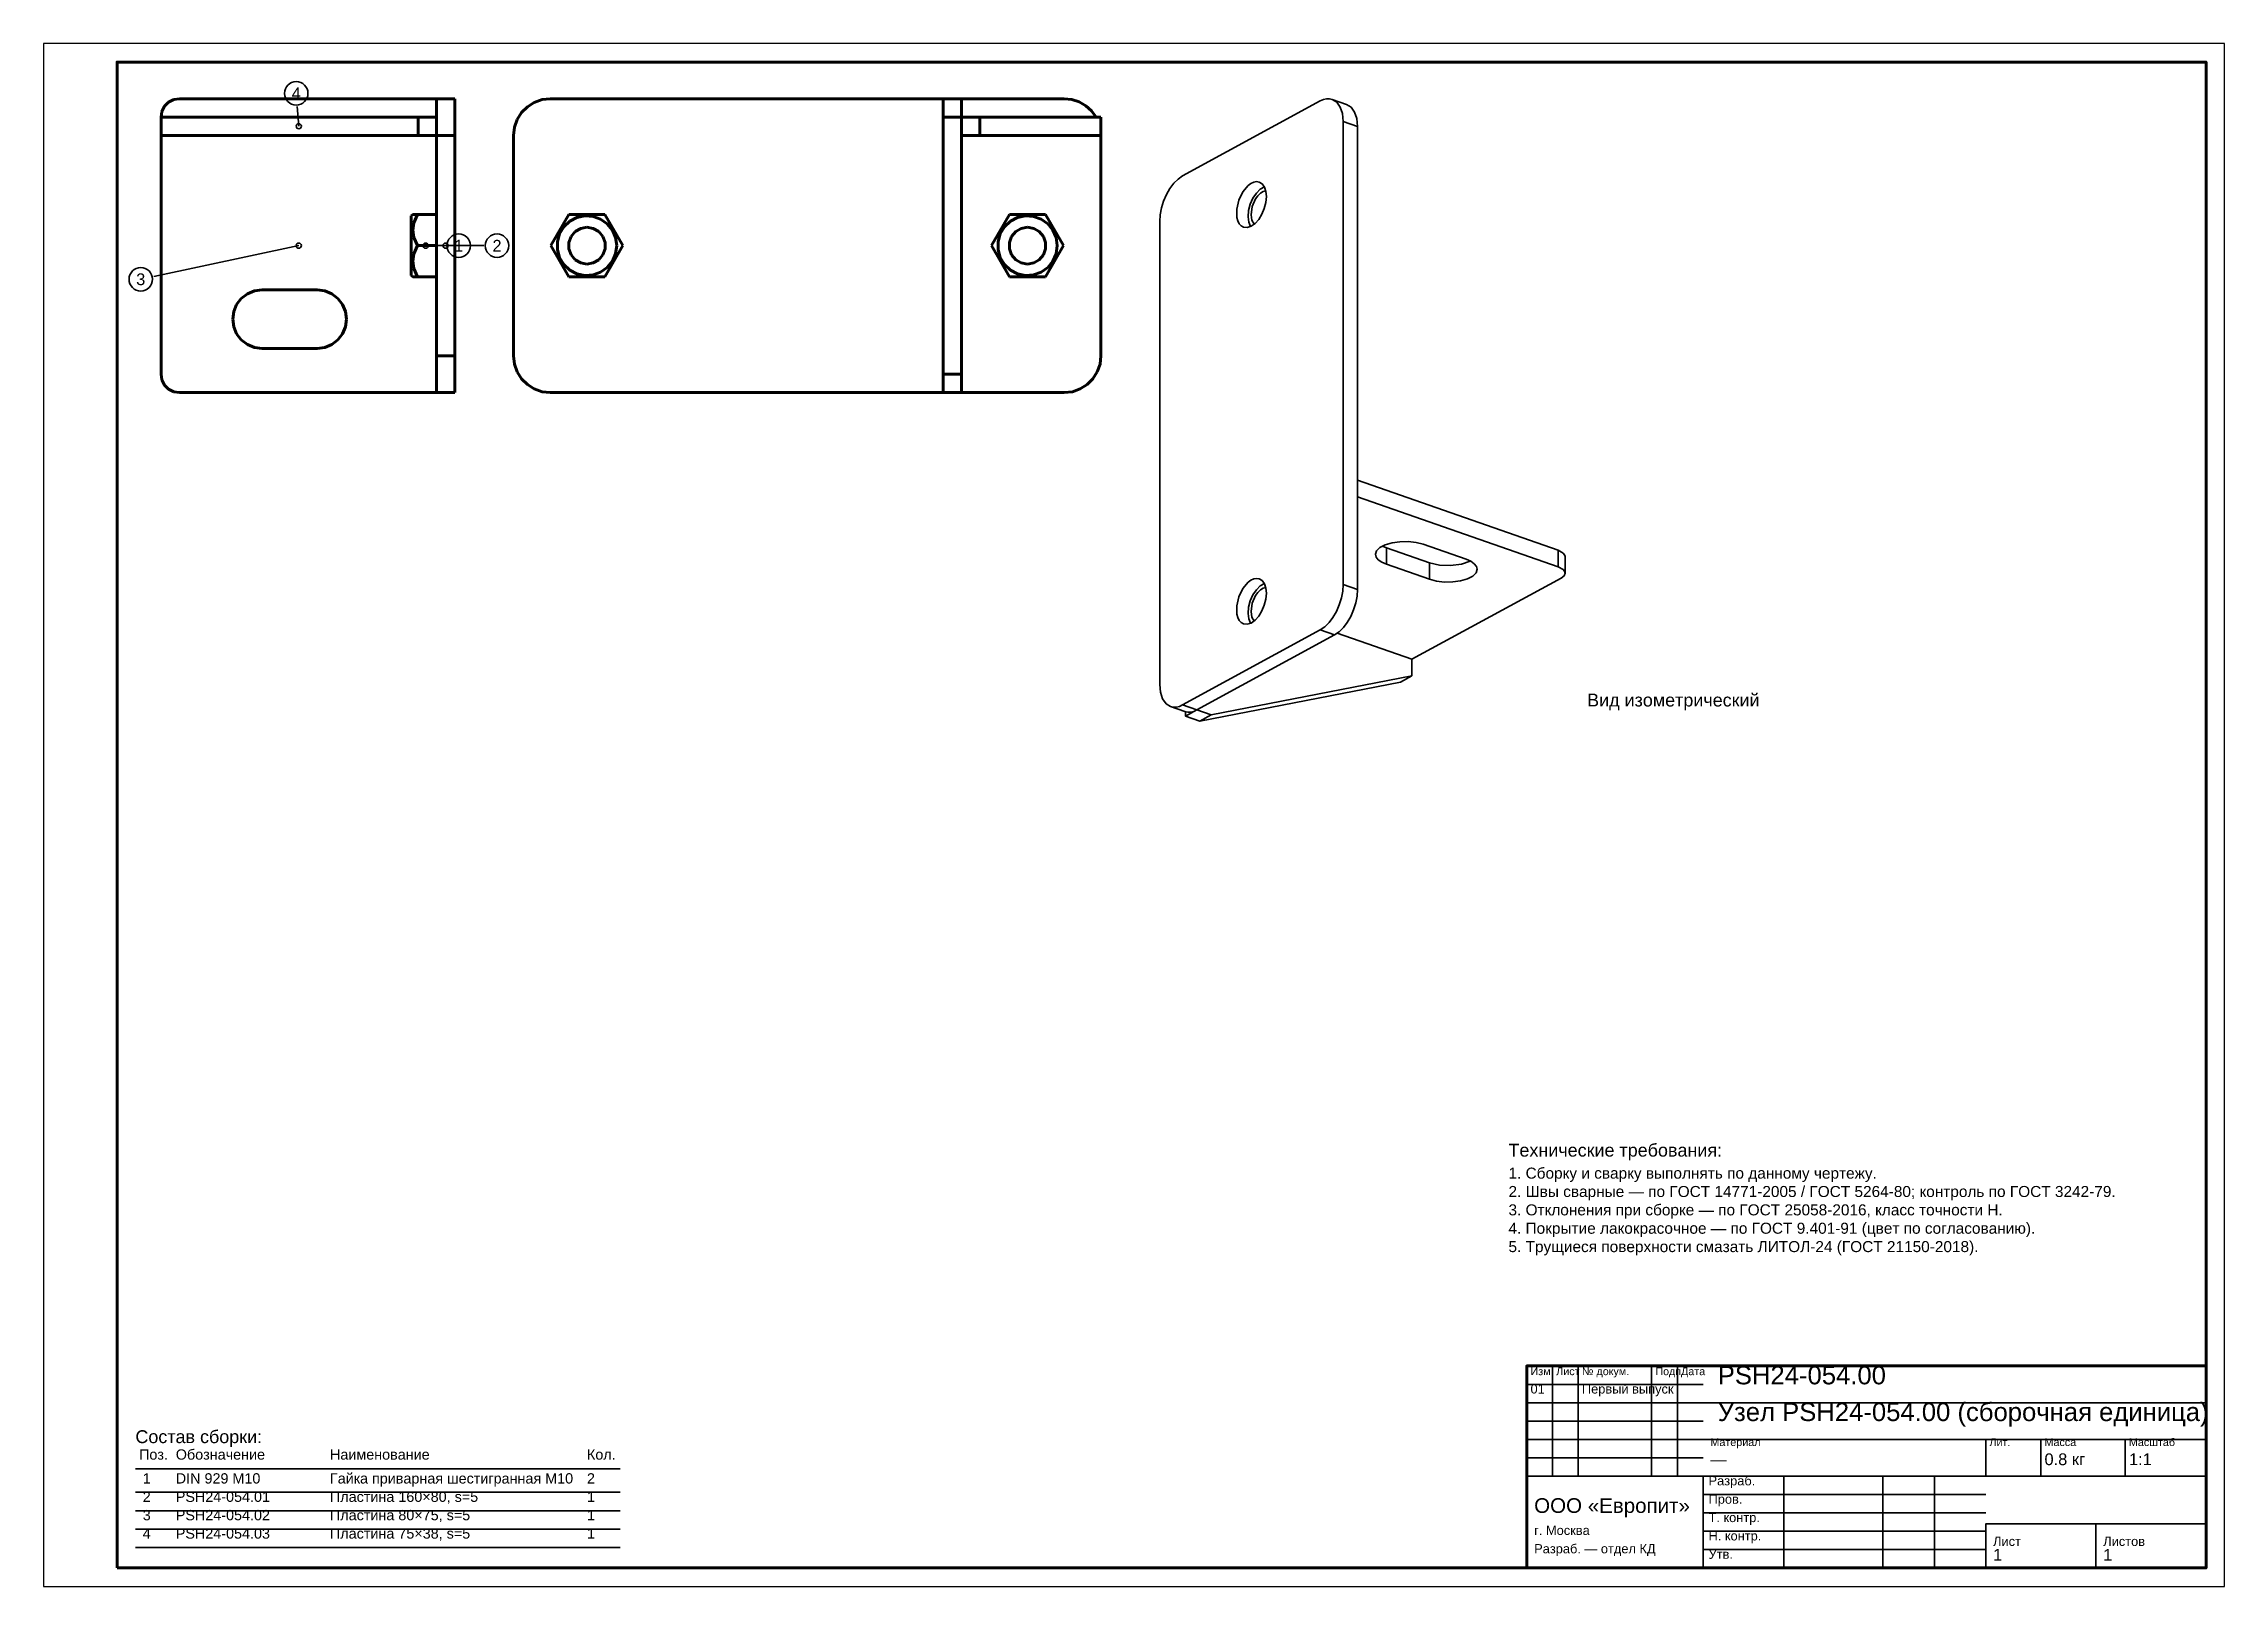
# Model space of a CAD drawing. Header units: millimetres. Extents: x 0 to 594, y 0 to 420.
import ezdxf
from ezdxf.enums import TextEntityAlignment as Align

# ---------------------------------------------------------------- set-up
doc = ezdxf.new("R2010")
doc.units = ezdxf.units.MM
doc.styles.add('GOST', font='Arial')

msp = doc.modelspace()

# ---------------------------------------------------------------- linework, layer by layer
at = {"color": 1, "lineweight": 70}
for p, q in [((34.06, 404.05), (32.95, 402.94)), ((35.45, 404.76), (34.06, 404.05)), ((37, 405), (35.45, 404.76)), ((107, 405), (37, 405)), ((107, 404.97), (107, 405)), ((112, 405), (107, 405)), ((107, 404.89), (107, 404.97)), ((107, 404.75), (107, 404.89)), ((107, 404.56), (107, 404.75)), ((107, 404.31), (107, 404.56)), ((107, 404.01), (107, 404.31)), ((107, 403.66), (107, 404.01)), ((112, 405), (112, 404.94)), ((112, 404.94), (112, 404.75)), ((112, 404.75), (112, 404.44)), ((112, 404.44), (112, 404.01)), ((112, 404.01), (112, 403.47)), ((133.66, 404.01), (131.77, 402.82)), ((135.77, 404.75), (133.66, 404.01)), ((138, 405), (135.77, 404.75)), ((245, 405), (138, 405)), ((245, 404.97), (245, 405)), ((250, 405), (245, 405)), ((245, 404.87), (245, 404.97)), ((245, 404.72), (245, 404.87)), ((245, 404.5), (245, 404.72)), ((245, 404.23), (245, 404.5)), ((245, 403.91), (245, 404.23)), ((278, 405), (250, 405)), ((250, 405), (250, 404.97)), ((250, 404.97), (250, 404.87)), ((250, 404.87), (250, 404.72)), ((250, 404.72), (250, 404.5)), ((250, 404.5), (250, 404.23)), ((250, 404.23), (250, 403.91)), ((280.08, 404.78), (278, 405)), ((282.07, 404.14), (280.08, 404.78)), ((283.88, 403.09), (282.07, 404.14)), ((32.24, 401.55), (32, 400)), ((32, 395), (32, 400)), ((32, 400), (102, 400)), ((32.95, 402.94), (32.24, 401.55)), ((102, 395), (102, 400)), ((102, 400), (107, 400)), ((107, 403.26), (107, 403.66)), ((107, 402.82), (107, 403.26)), ((107, 402.33), (107, 402.82)), ((107, 401.8), (107, 402.33)), ((107, 401.23), (107, 401.8)), ((107, 400.63), (107, 401.23)), ((107, 400), (107, 400.63)), ((107, 395), (107, 400)), ((112, 403.47), (112, 402.82)), ((112, 402.82), (112, 402.07)), ((112, 402.07), (112, 401.23)), ((112, 401.23), (112, 400.32)), ((112, 400.32), (112, 399.34)), ((112, 399.34), (112, 398.3)), ((112, 398.3), (112, 397.23)), ((128.99, 399.34), (128.25, 397.23)), ((130.18, 401.23), (128.99, 399.34)), ((131.77, 402.82), (130.18, 401.23)), ((245, 403.54), (245, 403.91)), ((245, 403.12), (245, 403.54)), ((245, 402.66), (245, 403.12)), ((245, 402.17), (245, 402.66)), ((245, 401.65), (245, 402.17)), ((245, 401.11), (245, 401.65)), ((245, 400.56), (245, 401.11)), ((245, 400), (245, 400.56)), ((245, 330), (245, 400)), ((250, 400), (245, 400)), ((250, 403.91), (250, 403.54)), ((250, 403.54), (250, 403.12)), ((250, 403.12), (250, 402.66)), ((250, 402.66), (250, 402.17)), ((250, 402.17), (250, 401.65)), ((250, 401.65), (250, 401.11)), ((250, 401.11), (250, 400.56)), ((250, 400.56), (250, 400)), ((250, 400), (250, 330)), ((250, 400), (255, 400)), ((250, 395), (250, 400)), ((255, 395), (255, 400)), ((255, 400), (288, 400)), ((285.43, 401.69), (283.88, 403.09)), ((286.66, 400), (285.43, 401.69)), ((288, 395), (288, 400)), ((32, 395), (32, 330)), ((102, 395), (32, 395)), ((107, 395), (102, 395)), ((107, 335), (107, 395)), ((112, 395), (107, 395)), ((112, 397.23), (112, 396.12)), ((112, 396.12), (112, 395)), ((112, 395), (112, 335)), ((128.25, 397.23), (128, 395)), ((128, 395), (128, 335)), ((255, 395), (250, 395)), ((288, 395), (255, 395)), ((288, 335), (288, 395)), ((100.15, 373.11), (100.54, 373.5)), ((100.15, 373.11), (100.15, 373.06)), ((100.15, 373.06), (100.15, 372.91)), ((100.15, 372.91), (100.15, 372.66)), ((100.15, 372.66), (100.15, 372.31)), ((100.15, 372.31), (100.15, 371.87)), ((100.15, 371.87), (100.15, 371.34)), ((100.15, 371.34), (100.15, 370.74)), ((100.15, 370.74), (100.15, 370.06)), ((100.15, 370.06), (100.15, 369.32)), ((100.15, 369.32), (100.15, 368.52)), ((100.15, 368.52), (100.15, 367.68)), ((100.85, 373.5), (100.54, 373.5)), ((100.54, 373.5), (100.85, 373.5)), ((100.54, 369.25), (100.85, 371.26)), ((100.85, 367.24), (100.54, 369.25)), ((101.25, 373.5), (100.85, 373.5)), ((100.85, 373.5), (101.25, 373.5)), ((100.85, 371.26), (101.85, 373.5)), ((101.85, 373.5), (101.25, 373.5)), ((101.25, 373.5), (101.85, 373.5)), ((101.85, 373.5), (107, 373.5)), ((143.09, 373.5), (138.19, 365)), ((140.56, 368.23), (141.71, 370.12)), ((141.71, 370.12), (143.32, 371.63)), ((152.91, 373.5), (143.09, 373.5)), ((143.32, 371.63), (145.28, 372.65)), ((143.67, 367.5), (144.79, 368.83)), ((144.79, 368.83), (146.29, 369.7)), ((145.28, 372.65), (147.45, 373.1)), ((146.29, 369.7), (148, 370)), ((147.45, 373.1), (149.65, 372.95)), ((148, 370), (149.71, 369.7)), ((149.65, 372.95), (151.73, 372.21)), ((149.71, 369.7), (151.21, 368.83)), ((151.21, 368.83), (152.33, 367.5)), ((151.73, 372.21), (153.54, 370.93)), ((157.81, 365), (152.91, 373.5)), ((153.54, 370.93), (154.93, 369.22)), ((154.93, 369.22), (155.81, 367.19)), ((263.09, 373.5), (258.19, 365)), ((260.56, 368.23), (261.71, 370.12)), ((261.71, 370.12), (263.32, 371.63)), ((272.91, 373.5), (263.09, 373.5)), ((263.32, 371.63), (265.28, 372.65)), ((263.67, 367.5), (264.79, 368.83)), ((264.79, 368.83), (266.29, 369.7)), ((265.28, 372.65), (267.45, 373.1)), ((266.29, 369.7), (268, 370)), ((267.45, 373.1), (269.65, 372.95)), ((268, 370), (269.71, 369.7)), ((269.65, 372.95), (271.73, 372.21)), ((269.71, 369.7), (271.21, 368.83)), ((271.21, 368.83), (272.33, 367.5)), ((271.73, 372.21), (273.54, 370.93)), ((277.81, 365), (272.91, 373.5)), ((273.54, 370.93), (274.93, 369.22)), ((274.93, 369.22), (275.81, 367.19)), ((100.15, 367.68), (100.15, 366.81)), ((100.15, 366.81), (100.15, 365.91)), ((100.15, 365.91), (100.15, 365)), ((100.15, 365), (100.15, 364.09)), ((100.15, 364.09), (100.15, 363.19)), ((100.15, 363.19), (100.15, 362.32)), ((100.54, 360.75), (100.85, 362.76)), ((101.85, 365), (100.85, 367.24)), ((100.85, 362.76), (101.85, 365)), ((101.85, 365), (107, 365)), ((138.19, 365), (143.09, 356.5)), ((139.96, 366.1), (140.56, 368.23)), ((139.96, 363.9), (139.96, 366.1)), ((140.56, 361.77), (139.96, 363.9)), ((143.08, 365.87), (143.67, 367.5)), ((143.08, 364.13), (143.08, 365.87)), ((143.67, 362.5), (143.08, 364.13)), ((144.79, 361.17), (143.67, 362.5)), ((152.33, 362.5), (151.21, 361.17)), ((152.33, 367.5), (152.92, 365.87)), ((152.92, 364.13), (152.33, 362.5)), ((152.91, 356.5), (157.81, 365)), ((152.92, 365.87), (152.92, 364.13)), ((155.81, 362.81), (154.93, 360.78)), ((155.81, 367.19), (156.11, 365)), ((156.11, 365), (155.81, 362.81)), ((258.19, 365), (263.09, 356.5)), ((259.96, 366.1), (260.56, 368.23)), ((259.96, 363.9), (259.96, 366.1)), ((260.56, 361.77), (259.96, 363.9)), ((263.08, 365.87), (263.67, 367.5)), ((263.08, 364.13), (263.08, 365.87)), ((263.67, 362.5), (263.08, 364.13)), ((264.79, 361.17), (263.67, 362.5)), ((272.33, 362.5), (271.21, 361.17)), ((272.33, 367.5), (272.92, 365.87)), ((272.92, 364.13), (272.33, 362.5)), ((272.91, 356.5), (277.81, 365)), ((272.92, 365.87), (272.92, 364.13)), ((275.81, 362.81), (274.93, 360.78)), ((275.81, 367.19), (276.11, 365)), ((276.11, 365), (275.81, 362.81)), ((100.15, 362.32), (100.15, 361.48)), ((100.15, 361.48), (100.15, 360.68)), ((100.15, 360.68), (100.15, 359.94)), ((100.15, 359.94), (100.15, 359.26)), ((100.15, 359.26), (100.15, 358.66)), ((100.15, 358.66), (100.15, 358.13)), ((100.15, 358.13), (100.15, 357.69)), ((100.15, 357.69), (100.15, 357.34)), ((100.15, 357.34), (100.15, 357.09)), ((100.15, 357.09), (100.15, 356.94)), ((100.15, 356.94), (100.15, 356.89)), ((100.15, 356.89), (100.54, 356.5)), ((100.85, 358.74), (100.54, 360.75)), ((100.85, 356.5), (100.54, 356.5)), ((100.54, 356.5), (100.85, 356.5)), ((101.85, 356.5), (100.85, 358.74)), ((101.25, 356.5), (100.85, 356.5)), ((100.85, 356.5), (101.25, 356.5)), ((101.85, 356.5), (101.25, 356.5)), ((101.25, 356.5), (101.85, 356.5)), ((101.85, 356.5), (107, 356.5)), ((141.71, 359.88), (140.56, 361.77)), ((143.32, 358.37), (141.71, 359.88)), ((143.09, 356.5), (152.91, 356.5)), ((145.28, 357.35), (143.32, 358.37)), ((146.29, 360.3), (144.79, 361.17)), ((147.45, 356.9), (145.28, 357.35)), ((148, 360), (146.29, 360.3)), ((149.65, 357.05), (147.45, 356.9)), ((149.71, 360.3), (148, 360)), ((151.73, 357.79), (149.65, 357.05)), ((151.21, 361.17), (149.71, 360.3)), ((153.54, 359.07), (151.73, 357.79)), ((154.93, 360.78), (153.54, 359.07)), ((261.71, 359.88), (260.56, 361.77)), ((263.32, 358.37), (261.71, 359.88)), ((263.09, 356.5), (272.91, 356.5)), ((265.28, 357.35), (263.32, 358.37)), ((266.29, 360.3), (264.79, 361.17)), ((267.45, 356.9), (265.28, 357.35)), ((268, 360), (266.29, 360.3)), ((269.65, 357.05), (267.45, 356.9)), ((269.71, 360.3), (268, 360)), ((271.73, 357.79), (269.65, 357.05)), ((271.21, 361.17), (269.71, 360.3)), ((273.54, 359.07), (271.73, 357.79)), ((274.93, 360.78), (273.54, 359.07)), ((53.84, 350.66), (52.57, 349)), ((55.5, 351.93), (53.84, 350.66)), ((57.43, 352.73), (55.5, 351.93)), ((59.5, 353), (57.43, 352.73)), ((74.5, 353), (59.5, 353)), ((76.57, 352.73), (74.5, 353)), ((78.5, 351.93), (76.57, 352.73)), ((80.16, 350.66), (78.5, 351.93)), ((81.43, 349), (80.16, 350.66)), ((51.77, 347.07), (51.5, 345)), ((51.5, 345), (51.77, 342.93)), ((52.57, 349), (51.77, 347.07)), ((82.23, 347.07), (81.43, 349)), ((82.5, 345), (82.23, 347.07)), ((82.23, 342.93), (82.5, 345)), ((51.77, 342.93), (52.57, 341)), ((52.57, 341), (53.84, 339.34)), ((53.84, 339.34), (55.5, 338.07)), ((78.5, 338.07), (80.16, 339.34)), ((80.16, 339.34), (81.43, 341)), ((81.43, 341), (82.23, 342.93)), ((55.5, 338.07), (57.43, 337.27)), ((57.43, 337.27), (59.5, 337)), ((59.5, 337), (74.5, 337)), ((74.5, 337), (76.57, 337.27)), ((76.57, 337.27), (78.5, 338.07)), ((107, 333.88), (107, 335)), ((112, 335), (107, 335)), ((107, 332.77), (107, 333.88)), ((107, 331.7), (107, 332.77)), ((112, 335), (112, 333.88)), ((112, 333.88), (112, 332.77)), ((112, 332.77), (112, 331.7)), ((128, 335), (128.25, 332.77)), ((128.25, 332.77), (128.99, 330.66)), ((287.01, 330.66), (287.75, 332.77)), ((287.75, 332.77), (288, 335)), ((32, 330), (32.24, 328.45)), ((32.24, 328.45), (32.95, 327.06)), ((32.95, 327.06), (34.06, 325.95)), ((107, 330.66), (107, 331.7)), ((107, 329.68), (107, 330.66)), ((107, 328.77), (107, 329.68)), ((107, 327.93), (107, 328.77)), ((107, 327.18), (107, 327.93)), ((107, 326.53), (107, 327.18)), ((112, 331.7), (112, 330.66)), ((112, 330.66), (112, 329.68)), ((112, 329.68), (112, 328.77)), ((112, 328.77), (112, 327.93)), ((112, 327.93), (112, 327.18)), ((112, 327.18), (112, 326.53)), ((128.99, 330.66), (130.18, 328.77)), ((130.18, 328.77), (131.77, 327.18)), ((131.77, 327.18), (133.66, 325.99)), ((245, 329.44), (245, 330)), ((250, 330), (245, 330)), ((245, 328.89), (245, 329.44)), ((245, 328.35), (245, 328.89)), ((245, 327.83), (245, 328.35)), ((245, 327.34), (245, 327.83)), ((245, 326.88), (245, 327.34)), ((245, 326.46), (245, 326.88)), ((250, 330), (250, 329.44)), ((250, 329.44), (250, 328.89)), ((250, 328.89), (250, 328.35)), ((250, 328.35), (250, 327.83)), ((250, 327.83), (250, 327.34)), ((250, 327.34), (250, 326.88)), ((250, 326.88), (250, 326.46)), ((282.34, 325.99), (284.23, 327.18)), ((284.23, 327.18), (285.82, 328.77)), ((285.82, 328.77), (287.01, 330.66)), ((34.06, 325.95), (35.45, 325.24)), ((35.45, 325.24), (37, 325)), ((37, 325), (107, 325)), ((107, 325.99), (107, 326.53)), ((107, 325.56), (107, 325.99)), ((107, 325.25), (107, 325.56)), ((107, 325.06), (107, 325.25)), ((107, 325), (107, 325.06)), ((112, 325), (107, 325)), ((112, 326.53), (112, 325.99)), ((112, 325.99), (112, 325.56)), ((112, 325.56), (112, 325.25)), ((112, 325.25), (112, 325.06)), ((112, 325.06), (112, 325)), ((133.66, 325.99), (135.77, 325.25)), ((135.77, 325.25), (138, 325)), ((138, 325), (245, 325)), ((245, 326.09), (245, 326.46)), ((245, 325.77), (245, 326.09)), ((245, 325.5), (245, 325.77)), ((245, 325.28), (245, 325.5)), ((245, 325.13), (245, 325.28)), ((245, 325.03), (245, 325.13)), ((245, 325), (245, 325.03)), ((250, 325), (245, 325)), ((250, 326.46), (250, 326.09)), ((250, 326.09), (250, 325.77)), ((250, 325.77), (250, 325.5)), ((250, 325.5), (250, 325.28)), ((250, 325.28), (250, 325.13)), ((250, 325.13), (250, 325.03)), ((250, 325.03), (250, 325)), ((250, 325), (278, 325)), ((278, 325), (280.23, 325.25)), ((280.23, 325.25), (282.34, 325.99))]:
    msp.add_line(p, q, dxfattribs=at)
at = {"color": 1, "lineweight": 35}
for p, q in [((347.73, 404.39), (310.25, 383.98)), ((348.59, 404.78), (347.73, 404.39)), ((349.44, 404.98), (348.59, 404.78)), ((350.25, 405), (349.44, 404.98)), ((351.02, 404.83), (350.25, 405)), ((352.25, 404.07), (351.02, 404.83)), ((351.02, 404.83), (354.92, 403.47)), ((353.19, 402.74), (352.25, 404.07)), ((353.78, 400.95), (353.19, 402.74)), ((353.98, 398.79), (353.78, 400.95)), ((353.98, 272.79), (353.98, 398.79)), ((353.98, 398.79), (357.88, 397.43)), ((354.92, 403.47), (356.15, 402.71)), ((356.15, 402.71), (357.09, 401.38)), ((357.09, 401.38), (357.68, 399.59)), ((357.68, 399.59), (357.88, 397.43)), ((357.88, 397.43), (357.88, 271.42)), ((306.78, 380.57), (305.83, 378.93)), ((307.86, 381.99), (306.78, 380.57)), ((309.03, 383.14), (307.86, 381.99)), ((310.25, 383.98), (309.03, 383.14)), ((328.06, 381.37), (326.62, 379.64)), ((328.85, 381.96), (328.06, 381.37)), ((329.64, 382.31), (328.85, 381.96)), ((330.41, 382.44), (329.64, 382.31)), ((330.33, 379.32), (331.4, 380.37)), ((331.13, 382.32), (330.41, 382.44)), ((331.93, 381.82), (331.13, 382.32)), ((331.4, 380.37), (332.52, 381)), ((332.54, 380.96), (331.93, 381.82)), ((332.92, 379.79), (332.54, 380.96)), ((304.48, 375.28), (304.12, 373.39)), ((305.05, 377.15), (304.48, 375.28)), ((305.83, 378.93), (305.05, 377.15)), ((325.54, 377.39), (324.98, 374.95)), ((324.98, 374.95), (325.03, 372.69)), ((326.62, 379.64), (325.54, 377.39)), ((328.09, 372.89), (328.23, 374.57)), ((328.23, 374.57), (328.68, 376.29)), ((328.68, 376.29), (329.4, 377.92)), ((329.2, 375.63), (328.87, 373.43)), ((330.13, 377.73), (329.2, 375.63)), ((329.4, 377.92), (330.33, 379.32)), ((330.76, 378.59), (330.13, 377.73)), ((331.45, 379.27), (330.76, 378.59)), ((332.17, 379.73), (331.45, 379.27)), ((331.83, 373.54), (332.49, 375.13)), ((332.89, 379.93), (332.17, 379.73)), ((332.49, 375.13), (332.91, 376.78)), ((332.91, 376.78), (333.05, 378.4)), ((333.05, 378.4), (332.92, 379.79)), ((304.12, 373.39), (304, 371.57)), ((304, 371.57), (304, 245.56)), ((325.03, 372.69), (325.29, 371.75)), ((325.29, 371.75), (325.69, 370.97)), ((325.69, 370.97), (326.22, 370.4)), ((326.22, 370.4), (326.85, 370.05)), ((326.85, 370.05), (327.83, 369.95)), ((327.83, 369.95), (328.89, 370.28)), ((328.27, 371.4), (328.09, 372.89)), ((328.76, 370.22), (328.27, 371.4)), ((328.87, 373.43), (329.09, 371.9)), ((328.89, 370.28), (329.96, 371.03)), ((329.09, 371.9), (329.71, 370.82)), ((329.96, 371.03), (330.96, 372.15)), ((330.96, 372.15), (331.83, 373.54)), ((357.88, 301.13), (412.54, 282.07)), ((357.88, 296.63), (357.88, 301.13)), ((412.54, 277.57), (357.88, 296.63)), ((363.08, 281.94), (362.76, 280.97)), ((362.76, 280.97), (362.96, 280.2)), ((362.96, 280.2), (363.55, 279.46)), ((363.99, 282.83), (363.08, 281.94)), ((363.55, 279.46), (364.5, 278.8)), ((365.44, 283.57), (363.99, 282.83)), ((365.77, 282.75), (364.65, 283.22)), ((367.3, 284.12), (365.44, 283.57)), ((377.48, 278.67), (365.77, 282.75)), ((365.77, 282.75), (365.77, 278.25)), ((369.43, 284.41), (367.3, 284.12)), ((371.67, 284.44), (369.43, 284.41)), ((373.84, 284.19), (371.67, 284.44)), ((375.76, 283.7), (373.84, 284.19)), ((387.47, 279.61), (375.76, 283.7)), ((388.74, 279.06), (387.47, 279.61)), ((412.54, 282.07), (413.92, 281.31)), ((412.54, 277.57), (412.54, 282.07)), ((413.92, 281.31), (414.29, 280.85)), ((414.29, 280.85), (414.42, 280.37)), ((414.42, 275.87), (414.42, 280.37)), ((328.06, 273.37), (326.62, 271.64)), ((328.85, 273.95), (328.06, 273.37)), ((329.64, 274.31), (328.85, 273.95)), ((330.41, 274.43), (329.64, 274.31)), ((331.13, 274.31), (330.41, 274.43)), ((331.93, 273.81), (331.13, 274.31)), ((332.54, 272.95), (331.93, 273.81)), ((364.5, 278.8), (365.77, 278.25)), ((365.77, 278.25), (377.48, 274.17)), ((372.72, 252.39), (413.32, 274.51)), ((380.2, 278.05), (377.48, 278.67)), ((377.48, 278.67), (377.48, 274.17)), ((377.48, 274.17), (379.41, 273.67)), ((379.41, 273.67), (381.57, 273.43)), ((383.25, 277.92), (380.2, 278.05)), ((381.57, 273.43), (383.81, 273.45)), ((386.19, 278.3), (383.25, 277.92)), ((383.81, 273.45), (385.94, 273.75)), ((385.94, 273.75), (387.8, 274.29)), ((388.59, 279.14), (386.19, 278.3)), ((387.8, 274.29), (389.25, 275.04)), ((389.69, 278.4), (388.74, 279.06)), ((389.25, 275.04), (390.16, 275.93)), ((390.28, 277.67), (389.69, 278.4)), ((390.16, 275.93), (390.48, 276.89)), ((390.48, 276.89), (390.28, 277.67)), ((413.92, 276.81), (412.54, 277.57)), ((413.32, 274.51), (414.14, 275.15)), ((414.29, 276.35), (413.92, 276.81)), ((414.14, 275.15), (414.42, 275.87)), ((414.42, 275.87), (414.29, 276.35)), ((325.54, 269.38), (324.98, 266.94)), ((326.62, 271.64), (325.54, 269.38)), ((328.23, 266.56), (328.68, 268.28)), ((328.68, 268.28), (329.4, 269.91)), ((329.2, 267.63), (328.87, 265.43)), ((330.13, 269.72), (329.2, 267.63)), ((329.4, 269.91), (330.33, 271.31)), ((330.76, 270.58), (330.13, 269.72)), ((330.33, 271.31), (331.4, 272.36)), ((331.45, 271.26), (330.76, 270.58)), ((331.4, 272.36), (332.52, 272.99)), ((332.17, 271.72), (331.45, 271.26)), ((332.89, 271.93), (332.17, 271.72)), ((332.49, 267.12), (332.91, 268.77)), ((332.92, 271.79), (332.54, 272.95)), ((332.91, 268.77), (333.05, 270.39)), ((333.05, 270.39), (332.92, 271.79)), ((352.92, 267.21), (353.5, 269.08)), ((353.5, 269.08), (353.86, 270.96)), ((353.86, 270.96), (353.98, 272.79)), ((353.98, 272.79), (357.88, 271.42)), ((357.4, 267.72), (356.83, 265.85)), ((357.76, 269.6), (357.4, 267.72)), ((357.88, 271.42), (357.76, 269.6)), ((324.98, 266.94), (325.03, 264.69)), ((325.03, 264.69), (325.29, 263.74)), ((325.29, 263.74), (325.69, 262.97)), ((325.69, 262.97), (326.22, 262.39)), ((326.22, 262.39), (326.85, 262.04)), ((326.85, 262.04), (327.83, 261.94)), ((327.83, 261.94), (328.89, 262.27)), ((328.09, 264.89), (328.23, 266.56)), ((328.27, 263.4), (328.09, 264.89)), ((328.76, 262.21), (328.27, 263.4)), ((328.87, 265.43), (329.09, 263.89)), ((328.89, 262.27), (329.96, 263.03)), ((329.09, 263.89), (329.71, 262.81)), ((329.96, 263.03), (330.96, 264.14)), ((330.96, 264.14), (331.83, 265.54)), ((331.83, 265.54), (332.49, 267.12)), ((348.95, 261.22), (350.12, 262.37)), ((350.12, 262.37), (351.2, 263.79)), ((351.2, 263.79), (352.15, 265.42)), ((352.15, 265.42), (352.92, 267.21)), ((355.1, 262.43), (354.02, 261.01)), ((356.05, 264.06), (355.1, 262.43)), ((356.83, 265.85), (356.05, 264.06)), ((310.25, 239.97), (347.73, 260.38)), ((351.63, 259.02), (314.15, 238.61)), ((347.73, 260.38), (348.95, 261.22)), ((347.73, 260.38), (351.63, 259.02)), ((352.85, 259.86), (351.63, 259.02)), ((372.72, 252.39), (352.37, 259.48)), ((354.02, 261.01), (352.85, 259.86)), ((372.72, 247.89), (372.72, 252.39)), ((304, 245.56), (304.2, 243.41)), ((369.59, 246.19), (314.93, 235.54)), ((318.06, 237.24), (372.72, 247.89)), ((372.72, 247.89), (369.59, 246.19)), ((304.2, 243.41), (304.79, 241.62)), ((304.79, 241.62), (305.73, 240.29)), ((305.73, 240.29), (306.96, 239.52)), ((306.96, 239.52), (307.72, 239.36)), ((306.96, 239.52), (310.86, 238.16)), ((307.72, 239.36), (308.54, 239.38)), ((308.54, 239.38), (309.38, 239.58)), ((309.38, 239.58), (310.25, 239.97)), ((310.25, 239.97), (314.15, 238.61)), ((311.63, 238), (310.86, 238.16)), ((314.15, 238.61), (311.03, 236.9)), ((311.03, 236.9), (311.03, 238.11)), ((312.44, 238.02), (311.63, 238)), ((313.29, 238.22), (312.44, 238.02)), ((314.15, 238.61), (313.29, 238.22)), ((314.15, 238.61), (318.06, 237.24)), ((314.93, 235.54), (311.03, 236.9)), ((318.06, 237.24), (314.93, 235.54))]:
    msp.add_line(p, q, dxfattribs=at)
at = {"color": 7, "lineweight": 35}
for p, q in [((69.09, 402.88), (69.5, 397.5)), ((29.98, 356.6), (69.5, 365)), ((109.46, 365), (104.06, 365)), ((119.9, 365), (109.5, 365)), ((411, 30), (411, 60)), ((418, 30), (418, 60)), ((438, 30), (438, 60)), ((445, 30), (445, 60)), ((404, 55), (452, 55)), ((404, 50), (452, 50)), ((452, 50), (589, 50)), ((404, 45), (452, 45)), ((404, 40), (452, 40)), ((452, 40), (589, 40)), ((529, 30), (529, 40)), ((544, 30), (544, 40)), ((567, 30), (567, 40)), ((404, 35), (452, 35)), ((404, 30), (452, 30)), ((452, 30), (589, 30)), ((474, 5), (474, 30)), ((501, 5), (501, 30)), ((515, 5), (515, 30)), ((452, 25), (529, 25)), ((452, 20), (529, 20)), ((452, 15), (529, 15)), ((529, 17), (589, 17)), ((452, 10), (529, 10))]:
    msp.add_line(p, q, dxfattribs=at)
at = {"color": 8, "lineweight": 35}
for p, q in [((25, 32), (157, 32)), ((25, 25.6), (157, 25.6)), ((25, 20.6), (157, 20.6)), ((25, 15.6), (157, 15.6)), ((25, 10.6), (157, 10.6))]:
    msp.add_line(p, q, dxfattribs=at)
at = {"color": 7, "lineweight": 25}
msp.add_lwpolyline([(0, 0), (594, 0), (594, 420), (0, 420)], close=True, dxfattribs=at)
at = {"color": 7, "lineweight": 70}
for points in [[(20, 5), (589, 5), (589, 415), (20, 415)], [(404, 5), (589, 5), (589, 60), (404, 60)]]:
    msp.add_lwpolyline(points, close=True, dxfattribs=at)
at = {"color": 7, "lineweight": 35}
for points in [[(404, 5), (452, 5), (452, 30), (404, 30)], [(529, 5), (559, 5), (559, 17), (529, 17)], [(559, 5), (589, 5), (589, 17), (559, 17)]]:
    msp.add_lwpolyline(points, close=True, dxfattribs=at)
for centre, radius in [((68.81, 406.47), 3.2), ((69.5, 397.5), 0.7), ((69.5, 365), 0.7), ((104.06, 365), 0.7), ((109.5, 365), 0.7), ((113.06, 365), 3.2), ((123.5, 365), 3.2), ((26.46, 355.85), 3.2)]:
    msp.add_circle(centre, radius, dxfattribs=at)

# ---------------------------------------------------------------- texts
at = {"color": 7, "style": 'GOST'}
for s, p in [('4', (68.81, 406.47)), ('1', (113.06, 365)), ('2', (123.5, 365)), ('3', (26.46, 355.85))]:
    msp.add_text(s, height=3.2, dxfattribs=at).set_placement(p, align=Align.MIDDLE)
at = {"color": 3, "style": 'GOST'}
for s, height, p in [('Вид изометрический', 3.5, (420.42, 239.54)), ('Технические требования:', 3.5, (399, 117)), ('1. Сборку и сварку выполнять по данному чертежу.', 3, (399, 111)), ('2. Швы сварные — по ГОСТ 14771-2005 / ГОСТ 5264-80; контроль по ГОСТ 3242-79.', 3, (399, 106)), ('3. Отклонения при сборке — по ГОСТ 25058-2016, класс точности Н.', 3, (399, 101)), ('4. Покрытие лакокрасочное — по ГОСТ 9.401-91 (цвет по согласованию).', 3, (399, 96)), ('5. Трущиеся поверхности смазать ЛИТОЛ-24 (ГОСТ 21150-2018).', 3, (399, 91)), ('Изм.', 2.1, (405, 57.5)), ('Лист', 2.1, (412, 57.5)), ('№ докум.', 2.1, (419, 57.5)), ('Подп.', 2.1, (439, 57.5)), ('Дата', 2.1, (446, 57.5)), ('PSH24-054.00', 5, (456, 55)), ('01', 2.5, (405, 52.5)), ('Первый выпуск', 2.5, (419, 52.5)), ('Узел PSH24-054.00 (сборочная единица)', 5, (456, 45)), ('Состав сборки:', 3.5, (25, 39)), ('Поз.', 2.8, (26, 34.5)), ('Обозначение', 2.8, (36, 34.5)), ('Наименование', 2.8, (78, 34.5)), ('Кол.', 2.8, (148, 34.5)), ('Материал', 2.1, (454, 38.2)), ('Лит.', 2.1, (530, 38.2)), ('0.8 кг', 3.2, (545, 33)), ('Масса', 2.1, (545, 38.2)), ('Масштаб', 2.1, (568, 38.2)), ('1:1', 3.2, (568, 33)), ('1', 2.8, (27, 28)), ('DIN 929 M10', 2.8, (36, 28)), ('Гайка приварная шестигранная М10', 2.8, (78, 28)), ('2', 2.8, (148, 28)), ('Разраб.', 2.5, (453.5, 27.5)), ('—', 3.2, (454, 33)), ('2', 2.8, (27, 23)), ('PSH24-054.01', 2.8, (36, 23)), ('Пластина 160×80, s=5', 2.8, (78, 23)), ('1', 2.8, (148, 23)), ('ООО «Европит»', 4, (406, 20)), ('Пров.', 2.5, (453.5, 22.5)), ('3', 2.8, (27, 18)), ('PSH24-054.02', 2.8, (36, 18)), ('Пластина 80×75, s=5', 2.8, (78, 18)), ('1', 2.8, (148, 18)), ('Т. контр.', 2.5, (453.5, 17.5)), ('4', 2.8, (27, 13)), ('PSH24-054.03', 2.8, (36, 13)), ('Пластина 75×38, s=5', 2.8, (78, 13)), ('1', 2.8, (148, 13)), ('г. Москва', 2.5, (406, 14)), ('Н. контр.', 2.5, (453.5, 12.5)), ('Лист', 2.5, (531, 11)), ('Листов', 2.5, (561, 11)), ('Разраб. — отдел КД', 2.5, (406, 9)), ('Утв.', 2.5, (453.5, 7.5)), ('1', 3.2, (531, 7)), ('1', 3.2, (561, 7))]:
    msp.add_text(s, height=height, dxfattribs=at).set_placement(p)

doc.saveas('drawing.dxf')
